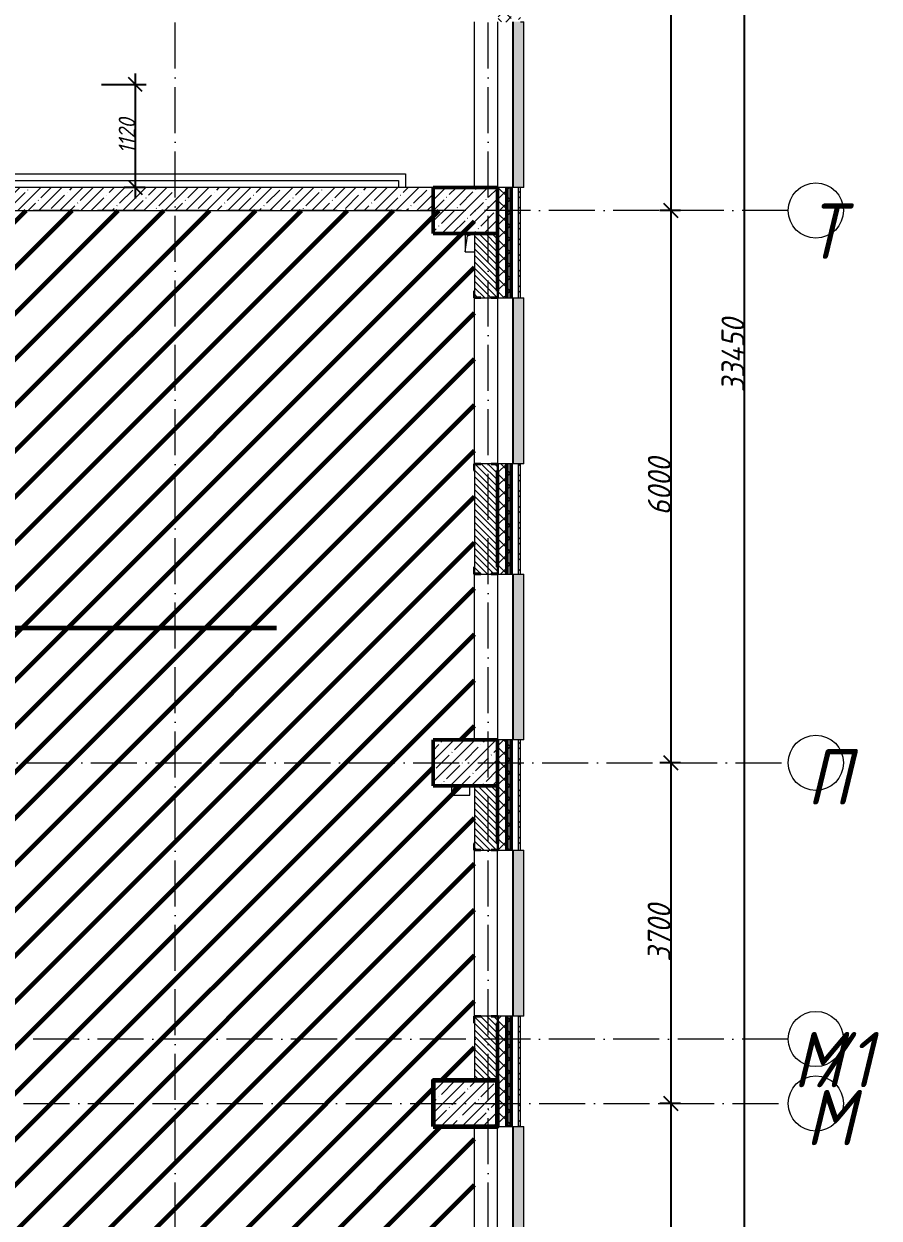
# Model space of a CAD drawing. Header units: millimetres. Extents: x -606178 to 312196, y -19338 to 632709.
# Drawn here: x -122309 to -113020, y 473330 to 486303 of the extents above; entities that cross this region are included whole.
import ezdxf

# ---------------------------------------------------------------- set-up
doc = ezdxf.new("R2010")
doc.units = ezdxf.units.MM
doc.linetypes.add('50_200_ШТРИХ_1Т_ш5_п1_п1_', pattern=[700, 500, -100, 0, -100])
for name, color, linetype, lineweight in [('6.4.1) Окр пт с инж. ПТ2.16', 3, 'Continuous', 60), ('6.4.5) Окр пт с инж. ПТ1.1', 230, 'Continuous', 60), ('A-____-____-DIMS', 7, 'Continuous', 9), ('A-DETL-____-OTLN-4', 7, 'Continuous', 18), ('A-GENM-____-MCUT', 7, 'Continuous', 25), ('A-GENM-____-OTLN', 7, 'Continuous', 9), ('A-GENM-____-OTLN-1', 7, 'Continuous', 25), ('A-GLAZ-____-OTLN', 7, 'Continuous', 9), ('A-WALL-____-MCUT-1', 7, 'Continuous', 9), ('A-WALL-____-MCUT-2', 7, 'Continuous', 50), ('A-WALL-____-MCUT-3', 7, 'Continuous', 9), ('A-WALL-____-OTLN', 7, 'Continuous', 9), ('A-WALL-____-PATT-1', 7, 'Continuous', 9), ('A-WALL-FNSH-MCUT-1', 7, 'Continuous', 9), ('S-COLS-____-MCUT', 7, 'Continuous', 50), ('S-COLS-____-OTLN', 7, 'Continuous', 9), ('S-GRID-____-IDEN', 7, 'Continuous', 9), ('S-GRID-____-OTLN-1', 7, '50_200_ШТРИХ_1Т_ш5_п1_п1_', 9)]:
    doc.layers.add(name, color=color, linetype=linetype, lineweight=lineweight)
doc.layers.add('A-GLAZ-____-OTLN-1', color=7, linetype='Continuous', lineweight=9, true_color=0xc0c0c0)
doc.styles.add('ISOCPEUR_I', font='isocpeui.ttf', dxfattribs={"width": 0.9, "height": 2.5})
doc.styles.add('ISOCPEUR_I_10', font='isocpeui.ttf', dxfattribs={"width": 0.9, "height": 180})
doc.styles.add('ISOCPEUR_I_9', font='isocpeui.ttf', dxfattribs={"width": 0.9, "height": 250})
doc.dimstyles.new('ISO-1_8_0_9К_СРЕДНИЙ_Кладочные_3', dxfattribs={"dimscale": 304.8, "dimtxt": 179.276612, "dimasz": 0.492126, "dimexe": 0.393701, "dimexo": 0, "dimgap": 0, "dimtad": 1, "dimdec": 3, "dimrnd": 0.001, "dimdsep": 46, "dimtxsty": 'ISOCPEUR_I_10', "dimblk1": 'OBLIQUE', "dimblk2": 'OBLIQUE', "dimsah": 1, "dimcen": 0.09, "dimdle": 0.393701, "dimazin": 0, "dimtfac": 1, "dimtdec": 4, "dimtix": 1, "dimtmove": 0, "dimatfit": 3, "dimfxl": 1, "dimtvp": 1, "dimtolj": 1, "dimtzin": 0, "dimarcsym": 2})
doc.dimstyles.new('ISO-2_5_0_9К_БОЛЬШОЙ_ОСИ', dxfattribs={"dimscale": 304.8, "dimtxt": 248.995294, "dimasz": 0.492126, "dimexe": 0.393701, "dimexo": 0, "dimgap": 0, "dimtad": 1, "dimdec": 0, "dimzin": 0, "dimdsep": 46, "dimtxsty": 'ISOCPEUR_I_9', "dimblk1": 'OBLIQUE', "dimblk2": 'OBLIQUE', "dimsah": 1, "dimcen": 0.09, "dimdle": 0.393701, "dimazin": 0, "dimtfac": 1, "dimtdec": 4, "dimtix": 1, "dimtmove": 0, "dimatfit": 3, "dimfxl": 1, "dimtvp": 1, "dimtolj": 1, "dimtzin": 0, "dimarcsym": 2})
pattern_1 = [(45, (-140714.89, 451794.26), (-70.71068, 70.71068), []), (135, (-140714.89, 451794.26), (-70.71068, -70.71068), [])]
pattern_2 = [(135, (-140714.89, 451794.26), (-35.35534, -35.35534), [])]

# ---------------------------------------------------------------- blocks, each defined once
blk = doc.blocks.new('BSC_Колонна _Прямоугольная - 500х700-25976089-АР1_План отверстий 3 этажа в осях 1-64_А-ГГ')
at = {"layer": 'S-COLS-____-OTLN'}
h = blk.add_hatch(dxfattribs=at)
h.set_pattern_fill('FP_40', color=256, style=0, pattern_type=2)
h.set_pattern_definition([(315, (-32481.04, 23200), (114.04925, 114.04925), []), (315, (-32481.04, 23085.95), (114.04925, 114.04925), [201.613, -40.323, 3.353, -36.97])])
h.paths.add_polyline_path([(-250, 350), (-250, -350), (250, -350), (250, 350)], flags=0)
at = {"layer": 'S-COLS-____-MCUT'}
for p, q in [((250, 350), (-250, 350)), ((-250, 350), (-250, -350)), ((250, -350), (250, 350)), ((-250, -350), (250, -350))]:
    blk.add_line(p, q, dxfattribs=at)
blk = doc.blocks.new('BSC_Колонна _Прямоугольная - 500х700-V126-АР1_План отверстий 3 этажа в осях 1-64_А-ГГ')
at = {"layer": 'S-COLS-____-OTLN'}
h = blk.add_hatch(dxfattribs=at)
h.set_pattern_fill('FP_149', color=256, style=0, pattern_type=2)
h.set_pattern_definition([(315, (-22781.04, 23200), (114.04925, 114.04925), []), (315, (-22781.04, 23085.95), (114.04925, 114.04925), [201.613, -40.323, 3.353, -36.97])])
h.paths.add_polyline_path([(-250, 350), (-250, -350), (250, -350), (250, 350)], flags=0)
at = {"layer": 'S-COLS-____-MCUT'}
for p, q in [((250, 350), (-250, 350)), ((-250, 350), (-250, -350)), ((250, -350), (250, 350)), ((-250, -350), (250, -350))]:
    blk.add_line(p, q, dxfattribs=at)
blk = doc.blocks.new('BSC_Колонна _Прямоугольная - 500х700-V127-АР1_План отверстий 3 этажа в осях 1-64_А-ГГ')
at = {"layer": 'S-COLS-____-OTLN'}
h = blk.add_hatch(dxfattribs=at)
h.set_pattern_fill('FP_150', color=256, style=0, pattern_type=2)
h.set_pattern_definition([(315, (-26481.04, 23200), (114.04925, 114.04925), []), (315, (-26481.04, 23085.95), (114.04925, 114.04925), [201.613, -40.323, 3.353, -36.97])])
h.paths.add_polyline_path([(-250, 237), (-250, -350), (250, -350), (250, 350), (-250, 350)], flags=0)
at = {"layer": 'S-COLS-____-MCUT'}
for p, q in [((250, 350), (-250, 350)), ((-250, 350), (-250, -350)), ((250, -350), (250, 350)), ((-250, -350), (250, -350))]:
    blk.add_line(p, q, dxfattribs=at)
blk = doc.blocks.new('Фахверк_СКБ_Уголок - 250_2700-27497298-АР1_План отверстий 3 этажа в осях 1-64_А-ГГ')
at = {"layer": 'A-GENM-____-MCUT'}
for p, q in [((200, 181), (125, 181)), ((125, 181), (125, 106)), ((131, 106), (131, 175)), ((131, 175), (200, 175)), ((200, 175), (200, 181)), ((125, 106), (131, 106)), ((131, -6), (125, -6)), ((125, -6), (125, -81)), ((125, -81), (200, -81)), ((131, -75), (131, -6)), ((200, -75), (131, -75)), ((200, -81), (200, -75))]:
    blk.add_line(p, q, dxfattribs=at)
blk = doc.blocks.new('AR_Отверстие прямоугольное _в плите_ - AR_Отверстие прямоугольное _в плите_-30510803-АР1_План отверстий 3 этажа в осях 1-64_А-ГГ')
at = {"layer": 'A-GENM-____-OTLN'}
for p, q in [((-50, 100), (-50, -100)), ((-50, -100), (-25, 75)), ((-25, 75), (50, 100)), ((-50, -100), (50, -100))]:
    blk.add_line(p, q, dxfattribs=at)
blk = doc.blocks.new('AR_Отверстие прямоугольное _в плите_ - AR_Отверстие прямоугольное _в плите_-V183-АР1_План отверстий 3 этажа в осях 1-64_А-ГГ')
at = {"layer": 'A-GENM-____-OTLN'}
for p, q in [((-100, 50), (-100, -50)), ((-100, -50), (-75, 25)), ((-75, 25), (100, 50)), ((100, -50), (100, 50)), ((-100, -50), (100, -50))]:
    blk.add_line(p, q, dxfattribs=at)
blk = doc.blocks.new('Отлив_СКБ - Отлив витража_120_НВФ-31885687-АР1_План отверстий 3 этажа в осях 1-64_А-ГГ')
at = {"layer": 'A-GLAZ-____-OTLN-1'}
for points in [[(0, 0), (0, -2), (1800, -2), (1800, 0), (534, 0)], [(0, -2), (0, -120), (1800, -120), (1800, -2), (534, -2)]]:
    blk.add_hatch(color=256, dxfattribs=at).paths.add_polyline_path(points, flags=0)
at = {"layer": 'A-GLAZ-____-OTLN'}
for p, q in [((0, 0), (1800, 0)), ((1800, -2), (0, -2)), ((0, -120), (0, -83)), ((0, -120), (1800, -120)), ((1800, -83), (1800, -120))]:
    blk.add_line(p, q, dxfattribs=at)
blk = doc.blocks.new('Ось сетки - Круг_Ø6_00__ISO-2_5_0_9K_-25732049-АР1_План отверстий 1 этажа в осях 1-64_А-ГГ')
at = {"layer": 'S-GRID-____-IDEN'}
blk.add_circle((0, 0), 3, dxfattribs=at)
blk = doc.blocks.new('_Oblique')
at = {"color": 0, "linetype": 'ByBlock', "lineweight": -2}
blk.add_line((-0.5, -0.5), (0.5, 0.5), dxfattribs=at)
blk = doc.blocks.new('*D5109')
at = {"layer": 'A-____-____-DIMS', "color": 0, "lineweight": -2, "transparency": 16777216}
for p, q in [((-115282, 490395), (-115282, 484155)), ((-115176, 490275), (-115402, 490275)), ((-115176, 484275), (-115402, 484275))]:
    blk.add_line(p, q, dxfattribs=at)
at = {"layer": 'Defpoints', "color": 0, "transparency": 16777216}
for p in [(-115176, 490275), (-115282, 484275), (-115176, 484275)]:
    blk.add_point(p, dxfattribs=at)
at = {"layer": 'A-____-____-DIMS', "color": 0, "lineweight": -2, "transparency": 16777216, "xscale": 150, "yscale": 150, "zscale": 150}
for p, rotation in [((-115282, 490275), 90), ((-115282, 484275), 270)]:
    blk.add_blockref('_Oblique', p, dxfattribs=dict(at, rotation=rotation))
at = {"layer": 'A-____-____-DIMS', "color": 0, "transparency": 16777216, "insert": (-115407, 487275), "char_height": 250, "width": 758.48, "attachment_point": 5, "rotation": 90, "style": 'ISOCPEUR_I_9'}
blk.add_mtext('\\A1;6000', dxfattribs=at)
blk = doc.blocks.new('*D5110')
at = {"layer": 'A-____-____-DIMS', "color": 0, "lineweight": -2, "transparency": 16777216}
for p, q in [((-115282, 484395), (-115282, 478155)), ((-115176, 484275), (-115402, 484275)), ((-115176, 478275), (-115402, 478275))]:
    blk.add_line(p, q, dxfattribs=at)
at = {"layer": 'Defpoints', "color": 0, "transparency": 16777216}
for p in [(-115176, 484275), (-115282, 478275), (-115176, 478275)]:
    blk.add_point(p, dxfattribs=at)
at = {"layer": 'A-____-____-DIMS', "color": 0, "lineweight": -2, "transparency": 16777216, "xscale": 150, "yscale": 150, "zscale": 150}
for p, rotation in [((-115282, 484275), 90), ((-115282, 478275), 270)]:
    blk.add_blockref('_Oblique', p, dxfattribs=dict(at, rotation=rotation))
at = {"layer": 'A-____-____-DIMS', "color": 0, "transparency": 16777216, "insert": (-115407, 481275), "char_height": 250, "width": 758.48, "attachment_point": 5, "rotation": 90, "style": 'ISOCPEUR_I_9'}
blk.add_mtext('\\A1;6000', dxfattribs=at)
blk = doc.blocks.new('*D5111')
at = {"layer": 'A-____-____-DIMS', "color": 0, "lineweight": -2, "transparency": 16777216}
for p, q in [((-115282, 478395), (-115282, 474455)), ((-115176, 478275), (-115402, 478275)), ((-115176, 474575), (-115402, 474575))]:
    blk.add_line(p, q, dxfattribs=at)
at = {"layer": 'Defpoints', "color": 0, "transparency": 16777216}
for p in [(-115176, 478275), (-115282, 474575), (-115176, 474575)]:
    blk.add_point(p, dxfattribs=at)
at = {"layer": 'A-____-____-DIMS', "color": 0, "lineweight": -2, "transparency": 16777216, "xscale": 150, "yscale": 150, "zscale": 150}
for p, rotation in [((-115282, 478275), 90), ((-115282, 474575), 270)]:
    blk.add_blockref('_Oblique', p, dxfattribs=dict(at, rotation=rotation))
at = {"layer": 'A-____-____-DIMS', "color": 0, "transparency": 16777216, "insert": (-115409, 476425), "char_height": 250, "width": 758.48, "attachment_point": 5, "rotation": 90, "style": 'ISOCPEUR_I_9'}
blk.add_mtext('\\A1;3700', dxfattribs=at)
blk = doc.blocks.new('*D5112')
at = {"layer": 'A-____-____-DIMS', "color": 0, "lineweight": -2, "transparency": 16777216}
for p, q in [((-115282, 474695), (-115282, 469155)), ((-115176, 474575), (-115402, 474575)), ((-115176, 469275), (-115402, 469275))]:
    blk.add_line(p, q, dxfattribs=at)
at = {"layer": 'Defpoints', "color": 0, "transparency": 16777216}
for p in [(-115176, 474575), (-115282, 469275), (-115176, 469275)]:
    blk.add_point(p, dxfattribs=at)
at = {"layer": 'A-____-____-DIMS', "color": 0, "lineweight": -2, "transparency": 16777216, "xscale": 150, "yscale": 150, "zscale": 150}
for p, rotation in [((-115282, 474575), 90), ((-115282, 469275), 270)]:
    blk.add_blockref('_Oblique', p, dxfattribs=dict(at, rotation=rotation))
at = {"layer": 'A-____-____-DIMS', "color": 0, "transparency": 16777216, "insert": (-115407, 471925), "char_height": 250, "width": 758.48, "attachment_point": 5, "rotation": 90, "style": 'ISOCPEUR_I_9'}
blk.add_mtext('\\A1;5300', dxfattribs=at)
blk = doc.blocks.new('*D5114')
at = {"layer": 'A-____-____-DIMS', "color": 0, "lineweight": -2, "transparency": 16777216}
for p, q in [((-114482, 465855), (-114482, 499545)), ((-114588, 499425), (-114362, 499425)), ((-114588, 465975), (-114362, 465975))]:
    blk.add_line(p, q, dxfattribs=at)
at = {"layer": 'Defpoints', "color": 0, "transparency": 16777216}
for p in [(-114588, 499425), (-114482, 499425), (-114588, 465975)]:
    blk.add_point(p, dxfattribs=at)
at = {"layer": 'A-____-____-DIMS', "color": 0, "lineweight": -2, "transparency": 16777216, "xscale": 150, "yscale": 150, "zscale": 150}
for p, rotation in [((-114482, 499425), 90), ((-114482, 465975), 270)]:
    blk.add_blockref('_Oblique', p, dxfattribs=dict(at, rotation=rotation))
at = {"layer": 'A-____-____-DIMS', "color": 0, "transparency": 16777216, "insert": (-114607, 482700), "char_height": 250, "width": 971.08, "attachment_point": 5, "rotation": 90, "style": 'ISOCPEUR_I_9'}
blk.add_mtext('\\A1;33450', dxfattribs=at)
blk = doc.blocks.new('*D5201')
at = {"layer": 'A-____-____-DIMS', "color": 0, "lineweight": -2, "transparency": 16777216}
for p, q in [((-121099, 485765), (-121099, 484405)), ((-121465, 485645), (-120979, 485645)), ((-120993, 484525), (-121219, 484525))]:
    blk.add_line(p, q, dxfattribs=at)
at = {"layer": 'Defpoints', "color": 0, "transparency": 16777216}
for p in [(-121465, 485645), (-121099, 484525), (-120993, 484525)]:
    blk.add_point(p, dxfattribs=at)
at = {"layer": 'A-____-____-DIMS', "color": 0, "lineweight": -2, "transparency": 16777216, "xscale": 150, "yscale": 150, "zscale": 150}
for p, rotation in [((-121099, 485645), 90), ((-121099, 484525), 270)]:
    blk.add_blockref('_Oblique', p, dxfattribs=dict(at, rotation=rotation))
at = {"layer": 'A-____-____-DIMS', "color": 0, "transparency": 16777216, "insert": (-121189, 485085), "char_height": 180, "width": 463.36, "attachment_point": 5, "rotation": 90, "style": 'ISOCPEUR_I_10'}
blk.add_mtext('\\A1;1120', dxfattribs=at)

msp = doc.modelspace()

# ---------------------------------------------------------------- hatches: boundary and pattern name
at = {"layer": '6.4.5) Окр пт с инж. ПТ1.1'}
h = msp.add_hatch(dxfattribs=at)
h.set_pattern_fill('ANSI31', color=256, scale=111)
h.paths.add_polyline_path([(-125664.891, 477325.3011), (-130914.891, 477325.3011), (-130914.891, 474825.3011), (-130614.891, 474825.3011), (-130614.891, 474325.3011), (-130914.891, 474325.3011), (-130914.891, 469525.3011), (-130584.5699, 469525.3011), (-130584.5699, 469025.3011), (-130914.891, 469025.3011), (-130914.891, 466225.3011), (-130584.5699, 466225.3011), (-130584.5699, 465725.3011), (-130914.891, 465725.3011), (-130914.891, 463675.3011), (-125664.891, 463675.3011)])
h.paths.add_polyline_path([(-126964.891, 474325.3011), (-126964.891, 474825.3011), (-126264.891, 474825.3011), (-126264.891, 474325.3011)], flags=16)
h.paths.add_polyline_path([(-126964.891, 469525.3011), (-126264.891, 469525.3011), (-126264.891, 469025.3011), (-126964.891, 469025.3011)], flags=16)
h.paths.add_polyline_path([(-126964.891, 466225.3011), (-126264.891, 466225.3011), (-126264.891, 465725.3011), (-126964.891, 465725.3011)], flags=16)
h.paths.add_polyline_path([(-123514.891, 478125.3011), (-125664.891, 478125.3011), (-125664.891, 463675.3011), (-123514.891, 463675.3011)])
h.paths.add_polyline_path([(-117414.891, 474325.3011), (-117864.891, 474325.3011), (-117864.891, 474825.3011), (-117414.891, 474825.3011), (-117414.891, 478025.3011), (-123514.891, 478025.3011), (-123514.891, 468626.4371), (-117414.891, 468626.4371), (-117414.891, 469025.3011), (-117864.891, 469025.3011), (-117864.891, 469525.3011), (-117414.891, 469525.3011)])
h.paths.add_polyline_path([(-117864.891, 478525.3011), (-122514.891, 478525.3011), (-122514.891, 478025.3011), (-117864.891, 478025.3011)])
h.paths.add_polyline_path([(-122514.891, 481025.3011), (-126264.891, 481025.3011), (-126264.891, 478125.3011), (-122514.891, 478125.3011), (-122514.891, 478525.3011)])
h.paths.add_polyline_path([(-117414.891, 484275.3011), (-122514.891, 484275.3011), (-122514.891, 478525.3011), (-117864.891, 478525.3011), (-117414.891, 478525.3011)])
at = {"layer": 'A-WALL-____-PATT-1'}
h = msp.add_hatch(dxfattribs=at)
h.set_pattern_fill('FP_1', color=256, style=0, pattern_type=2)
h.set_pattern_definition(pattern_1)
h.paths.add_polyline_path([(-117064.891, 461325.3011), (-117064.891, 463525.3011), (-117158.891, 463525.3011), (-117158.891, 463450.3011), (-117164.891, 463450.3011), (-117164.891, 461325.3011)], flags=0)
h.paths.add_polyline_path([(-117064.891, 465325.3011), (-117064.891, 466525.3011), (-117158.891, 466525.3011), (-117158.891, 466450.3011), (-117164.891, 466450.3011), (-117164.891, 465400.3011), (-117158.891, 465400.3011), (-117158.891, 465325.3011)], flags=0)
h.paths.add_polyline_path([(-117064.891, 468325.3011), (-117064.891, 469525.3011), (-117164.891, 469525.3011), (-117164.891, 468400.3011), (-117158.891, 468400.3011), (-117158.891, 468325.3011)], flags=0)
h.paths.add_polyline_path([(-117064.891, 471325.3011), (-117064.891, 472525.3011), (-117158.891, 472525.3011), (-117158.891, 472450.3011), (-117164.891, 472450.3011), (-117164.891, 471400.3011), (-117158.891, 471400.3011), (-117158.891, 471325.3011)], flags=0)
h.paths.add_polyline_path([(-117164.891, 474325.3011), (-117064.891, 474325.3011), (-117064.891, 475525.3011), (-117158.891, 475525.3011), (-117158.891, 475450.3011), (-117164.891, 475450.3011), (-117164.891, 474825.3011)], flags=0)
h.paths.add_polyline_path([(-117158.891, 477325.3011), (-117064.891, 477325.3011), (-117064.891, 478525.3011), (-117164.891, 478525.3011), (-117164.891, 477400.3011), (-117158.891, 477400.3011), (-117158.891, 477331.3011)], flags=0)
h.paths.add_polyline_path([(-117158.891, 480325.3011), (-117064.891, 480325.3011), (-117064.891, 481525.3011), (-117158.891, 481525.3011), (-117158.891, 481450.3011), (-117164.891, 481450.3011), (-117164.891, 480400.3011), (-117158.891, 480400.3011), (-117158.891, 480331.3011)], flags=0)
h.paths.add_polyline_path([(-117158.891, 483325.3011), (-117064.891, 483325.3011), (-117064.891, 484525.3011), (-117164.891, 484525.3011), (-117164.891, 483400.3011), (-117158.891, 483400.3011), (-117158.891, 483331.3011)], flags=0)
h.paths.add_polyline_path([(-117064.891, 486325.3011), (-117064.891, 487525.3011), (-117158.891, 487525.3011), (-117158.891, 487450.3011), (-117164.891, 487450.3011), (-117164.891, 486400.3011), (-117158.891, 486400.3011), (-117158.891, 486325.3011)], flags=0)
h.paths.add_polyline_path([(-117158.891, 489325.3011), (-117064.891, 489325.3011), (-117064.891, 490525.3011), (-117164.891, 490525.3011), (-117164.891, 489400.3011), (-117158.891, 489400.3011), (-117158.891, 489331.3011)], flags=0)
h.paths.add_polyline_path([(-117064.891, 492325.3011), (-117064.891, 493575.3011), (-117158.891, 493575.3011), (-117158.891, 493500.3011), (-117164.891, 493500.3011), (-117164.891, 492400.3011), (-117158.891, 492400.3011), (-117158.891, 492325.3011)], flags=0)
h.paths.add_polyline_path([(-117064.891, 495375.3011), (-117064.891, 499525.3011), (-117164.891, 499525.3011), (-117164.891, 495375.3011)], flags=0)
h = msp.add_hatch(dxfattribs=at)
h.set_pattern_fill('FP_1', color=256, style=0, pattern_type=2)
h.set_pattern_definition(pattern_1)
h.paths.add_polyline_path([(-117014.891, 461325.3011), (-117014.891, 463525.3011), (-117064.891, 463525.3011), (-117064.891, 461325.3011)], flags=0)
h.paths.add_polyline_path([(-117014.891, 465325.3011), (-117014.891, 466525.3011), (-117064.891, 466525.3011), (-117064.891, 465325.3011)], flags=0)
h.paths.add_polyline_path([(-117014.891, 468325.3011), (-117014.891, 469525.3011), (-117064.891, 469525.3011), (-117064.891, 468325.3011)], flags=0)
h.paths.add_polyline_path([(-117014.891, 471325.3011), (-117014.891, 472525.3011), (-117064.891, 472525.3011), (-117064.891, 471325.3011)], flags=0)
h.paths.add_polyline_path([(-117014.891, 474325.3011), (-117014.891, 475525.3011), (-117064.891, 475525.3011), (-117064.891, 474325.3011)], flags=0)
h.paths.add_polyline_path([(-117064.891, 477325.3011), (-117014.891, 477325.3011), (-117014.891, 478525.3011), (-117064.891, 478525.3011), (-117064.891, 478329.2237)], flags=0)
h.paths.add_polyline_path([(-117064.891, 480325.3011), (-117014.891, 480325.3011), (-117014.891, 481525.3011), (-117064.891, 481525.3011)], flags=0)
h.paths.add_polyline_path([(-117014.891, 483325.3011), (-117014.891, 484525.3011), (-117064.891, 484525.3011), (-117064.891, 483325.3011)], flags=0)
h.paths.add_polyline_path([(-117064.891, 486325.3011), (-117014.891, 486325.3011), (-117014.891, 487525.3011), (-117064.891, 487525.3011), (-117064.891, 486929.5275)], flags=0)
h.paths.add_polyline_path([(-117064.891, 489325.3011), (-117014.891, 489325.3011), (-117014.891, 490525.3011), (-117064.891, 490525.3011), (-117064.891, 490369.649)], flags=0)
h.paths.add_polyline_path([(-117014.891, 492325.3011), (-117014.891, 493575.3011), (-117064.891, 493575.3011), (-117064.891, 492325.3011)], flags=0)
h.paths.add_polyline_path([(-117014.891, 495375.3011), (-117014.891, 499525.3011), (-117064.891, 499525.3011), (-117064.891, 495375.3011)], flags=0)
h = msp.add_hatch(dxfattribs=at)
h.set_pattern_fill('FP_3', color=256, style=0, pattern_type=2)
h.set_pattern_definition([(45, (-140714.89, 451794.26), (-85.5366, 85.5366), []), (45, (-140657.87, 451794.26), (-85.5366, 85.5366), [])])
h.paths.add_polyline_path([(-116934.891, 461515.3011), (-116914.891, 461515.3011), (-116914.891, 463525.3011), (-116934.891, 463525.3011), (-116934.891, 461558.6314)], flags=0)
h.paths.add_polyline_path([(-116914.891, 465325.3011), (-116914.891, 466525.3011), (-116934.891, 466525.3011), (-116934.891, 465325.3011)], flags=0)
h.paths.add_polyline_path([(-116914.891, 468325.3011), (-116914.891, 469525.3011), (-116934.891, 469525.3011), (-116934.891, 468325.3011)], flags=0)
h.paths.add_polyline_path([(-116914.891, 471325.3011), (-116914.891, 472525.3011), (-116934.891, 472525.3011), (-116934.891, 471325.3011)], flags=0)
h.paths.add_polyline_path([(-116934.891, 474325.3011), (-116914.891, 474325.3011), (-116914.891, 475525.3011), (-116934.891, 475525.3011)], flags=0)
h.paths.add_polyline_path([(-116914.891, 477325.3011), (-116914.891, 478525.3011), (-116934.891, 478525.3011), (-116934.891, 477325.3011)], flags=0)
h.paths.add_polyline_path([(-116914.891, 480325.3011), (-116914.891, 481525.3011), (-116934.891, 481525.3011), (-116934.891, 480325.3011)], flags=0)
h.paths.add_polyline_path([(-116934.891, 483325.3011), (-116914.891, 483325.3011), (-116914.891, 484525.3011), (-116934.891, 484525.3011), (-116934.891, 483489.406)], flags=0)
h.paths.add_polyline_path([(-116914.891, 486325.3011), (-116914.891, 487525.3011), (-116934.891, 487525.3011), (-116934.891, 486325.3011)], flags=0)
h.paths.add_polyline_path([(-116914.891, 489325.3011), (-116914.891, 490525.3011), (-116934.891, 490525.3011), (-116934.891, 489325.3011)], flags=0)
h.paths.add_polyline_path([(-116934.891, 492325.3011), (-116914.891, 492325.3011), (-116914.891, 493345.3011), (-116934.891, 493345.3011), (-116934.891, 492949.7401)], flags=0)
h = msp.add_hatch(dxfattribs=at)
h.set_pattern_fill('FP_38', color=256, style=0, pattern_type=2)
h.set_pattern_definition([(45, (-140714.89, 451794.26), (-114.04925, 114.04925), []), (45, (-140600.84, 451794.26), (-114.04925, 114.04925), [201.612, -40.322, 3.353, -36.97])])
h.paths.add_polyline_path([(-117864.891, 484275.3011), (-117864.891, 484525.3011), (-124264.891, 484525.3011), (-124264.891, 484275.3011), (-119518.9964, 484275.3011)], flags=0)
h.paths.add_polyline_path([(-125414.891, 484275.3011), (-125414.891, 484525.3011), (-126114.891, 484525.3011), (-126114.891, 484275.3011)], flags=0)
h = msp.add_hatch(dxfattribs=at)
h.set_pattern_fill('FP_6', color=256, style=0, pattern_type=2)
h.set_pattern_definition(pattern_2)
h.paths.add_polyline_path([(-117233.891, 480325.3011), (-117233.891, 480331.3011), (-117164.891, 480331.3011), (-117164.891, 481519.3011), (-117233.891, 481519.3011), (-117233.891, 481525.3011), (-117345.891, 481525.3011), (-117345.891, 481519.3011), (-117414.891, 481519.3011), (-117414.891, 480331.3011), (-117345.891, 480331.3011), (-117345.891, 480325.3011)], flags=0)
h.paths.add_polyline_path([(-117233.891, 483325.3011), (-117233.891, 483331.3011), (-117164.891, 483331.3011), (-117164.891, 484025.3011), (-117414.891, 484025.3011), (-117414.891, 483331.3011), (-117345.891, 483331.3011), (-117345.891, 483325.3011)], flags=0)
h = msp.add_hatch(dxfattribs=at)
h.set_pattern_fill('FP_6', color=256, style=0, pattern_type=2)
h.set_pattern_definition(pattern_2)
h.paths.add_polyline_path([(-117345.891, 474825.3011), (-117164.891, 474825.3011), (-117164.891, 475519.3011), (-117233.891, 475519.3011), (-117233.891, 475525.3011), (-117345.891, 475525.3011), (-117345.891, 475519.3011), (-117414.891, 475519.3011), (-117414.891, 474825.3011)], flags=0)
h.paths.add_polyline_path([(-117345.891, 477325.3011), (-117233.891, 477325.3011), (-117233.891, 477331.3011), (-117164.891, 477331.3011), (-117164.891, 478025.3011), (-117414.891, 478025.3011), (-117414.891, 477331.3011), (-117345.891, 477331.3011)], flags=0)

# ---------------------------------------------------------------- linework, layer by layer
at = {"layer": '6.4.1) Окр пт с инж. ПТ2.16', "color": 1}
msp.add_lwpolyline([(-124676.9517, 473202.3182), (-124676.9517, 479743.7095), (-119565.924, 479743.7095)], dxfattribs=at)
at = {"layer": '6.4.1) Окр пт с инж. ПТ2.16'}
msp.add_lwpolyline([(-117864.891, 474325.3011), (-117164.891, 474325.3011), (-117164.891, 474825.3011), (-117864.891, 474825.3011)], close=True, dxfattribs=at)
at = {"layer": 'A-DETL-____-OTLN-4'}
for p, q in [((-125914.891, 484675.3011), (-118164.891, 484675.3011)), ((-118164.891, 484675.3011), (-118164.891, 484525.3011)), ((-125914.891, 484600.3011), (-118239.891, 484600.3011)), ((-118239.891, 484600.3011), (-118239.891, 484525.3011))]:
    msp.add_line(p, q, dxfattribs=at)
at = {"layer": 'A-WALL-____-MCUT-1'}
for p, q in [((-117864.891, 484525.3011), (-124264.891, 484525.3011)), ((-124264.891, 484275.3011), (-117864.891, 484275.3011))]:
    msp.add_line(p, q, dxfattribs=at)
at = {"layer": 'A-WALL-____-MCUT-2'}
for p, q in [((-117064.891, 483325.3011), (-117064.891, 484525.3011)), ((-117014.891, 483325.3011), (-117014.891, 484525.3011)), ((-117164.891, 484025.3011), (-117164.891, 483400.3011)), ((-117164.891, 481450.3011), (-117164.891, 480400.3011)), ((-117064.891, 480325.3011), (-117064.891, 481525.3011)), ((-117014.891, 480325.3011), (-117014.891, 481525.3011)), ((-117064.891, 477325.3011), (-117064.891, 478525.3011)), ((-117014.891, 477325.3011), (-117014.891, 478525.3011)), ((-117164.891, 478025.3011), (-117164.891, 477400.3011)), ((-117064.891, 474325.3011), (-117064.891, 475525.3011)), ((-117014.891, 474325.3011), (-117014.891, 475525.3011)), ((-117164.891, 475450.3011), (-117164.891, 474825.3011))]:
    msp.add_line(p, q, dxfattribs=at)
at = {"layer": 'A-WALL-____-MCUT-3'}
for p, q in [((-116934.891, 484525.3011), (-117164.891, 484525.3011)), ((-116934.891, 483325.3011), (-116934.891, 484525.3011)), ((-117414.891, 484025.3011), (-117414.891, 483400.3011)), ((-117345.891, 483325.3011), (-117233.891, 483325.3011)), ((-117158.891, 483325.3011), (-116934.891, 483325.3011)), ((-117414.891, 481450.3011), (-117414.891, 480400.3011)), ((-117233.891, 481525.3011), (-117345.891, 481525.3011)), ((-116934.891, 481525.3011), (-117158.891, 481525.3011)), ((-116934.891, 480325.3011), (-116934.891, 481525.3011)), ((-117345.891, 480325.3011), (-117233.891, 480325.3011)), ((-117158.891, 480325.3011), (-116934.891, 480325.3011)), ((-116934.891, 478525.3011), (-117164.891, 478525.3011)), ((-116934.891, 477325.3011), (-116934.891, 478525.3011)), ((-117414.891, 478025.3011), (-117414.891, 477400.3011)), ((-117345.891, 477325.3011), (-117233.891, 477325.3011)), ((-117158.891, 477325.3011), (-116934.891, 477325.3011)), ((-117233.891, 475525.3011), (-117345.891, 475525.3011)), ((-116934.891, 475525.3011), (-117158.891, 475525.3011)), ((-116934.891, 474325.3011), (-116934.891, 475525.3011)), ((-117414.891, 475450.3011), (-117414.891, 474825.3011)), ((-117164.891, 474325.3011), (-116934.891, 474325.3011))]:
    msp.add_line(p, q, dxfattribs=at)
at = {"layer": 'A-WALL-____-OTLN'}
for p, q in [((-117414.891, 484525.3011), (-117414.891, 486325.3011)), ((-117164.891, 486325.3011), (-117164.891, 484525.3011)), ((-117414.891, 481525.3011), (-117414.891, 483325.3011)), ((-117164.891, 483325.3011), (-117164.891, 481525.3011)), ((-117414.891, 478525.3011), (-117414.891, 480325.3011)), ((-117164.891, 480325.3011), (-117164.891, 478525.3011)), ((-117414.891, 475525.3011), (-117414.891, 477325.3011)), ((-117164.891, 475525.3011), (-117164.891, 477325.3011)), ((-117414.891, 472525.3011), (-117414.891, 474325.3011)), ((-117164.891, 472525.3011), (-117164.891, 474325.3011))]:
    msp.add_line(p, q, dxfattribs=at)
at = {"layer": 'A-WALL-FNSH-MCUT-1'}
for p, q in [((-116914.891, 484525.3011), (-116934.891, 484525.3011)), ((-116914.891, 483325.3011), (-116914.891, 484525.3011)), ((-116934.891, 483325.3011), (-116914.891, 483325.3011)), ((-116914.891, 481525.3011), (-116934.891, 481525.3011)), ((-116914.891, 480325.3011), (-116914.891, 481525.3011)), ((-116934.891, 480325.3011), (-116914.891, 480325.3011)), ((-116914.891, 478525.3011), (-116934.891, 478525.3011)), ((-116914.891, 477325.3011), (-116914.891, 478525.3011)), ((-116934.891, 477325.3011), (-116914.891, 477325.3011)), ((-116914.891, 475525.3011), (-116934.891, 475525.3011)), ((-116914.891, 474325.3011), (-116914.891, 475525.3011)), ((-116934.891, 474325.3011), (-116914.891, 474325.3011))]:
    msp.add_line(p, q, dxfattribs=at)
at = {"layer": 'S-GRID-____-OTLN-1'}
for p, q in [((-120664.891, 447311.6528), (-120664.891, 501675.2188)), ((-117264.891, 447311.6528), (-117264.891, 501675.2188)), ((-114007.1518, 484275.3011), (-145383.6612, 484275.3011)), ((-145383.6612, 478275.3011), (-114007.1518, 478275.3011)), ((-114007.1518, 475275.3011), (-145383.6612, 475275.3011)), ((-132814.891, 474575.3011), (-114007.1518, 474575.3011))]:
    msp.add_line(p, q, dxfattribs=at)

# ---------------------------------------------------------------- block references
at = {"layer": 'A-GENM-____-OTLN'}
for name, p in [('AR_Отверстие прямоугольное _в плите_ - AR_Отверстие прямоугольное _в плите_-30510803-АР1_План отверстий 3 этажа в осях 1-64_А-ГГ', (-117464.891, 483925.3011)), ('AR_Отверстие прямоугольное _в плите_ - AR_Отверстие прямоугольное _в плите_-V183-АР1_План отверстий 3 этажа в осях 1-64_А-ГГ', (-117564.891, 477975.3011))]:
    msp.add_blockref(name, p, dxfattribs=at)
at = {"layer": 'A-GENM-____-OTLN-1'}
for p, rotation in [((-117239.891, 483200.3011), 89.99999999999991), ((-117339.891, 481650.3011), 269.9999999999999), ((-117239.891, 480200.3011), 89.99999999999991), ((-117239.891, 477200.3011), 89.99999999999991), ((-117339.891, 475650.3011), 269.9999999999999)]:
    msp.add_blockref('Фахверк_СКБ_Уголок - 250_2700-27497298-АР1_План отверстий 3 этажа в осях 1-64_А-ГГ', p, dxfattribs=dict(at, rotation=rotation))
at = {"layer": 'A-GLAZ-____-OTLN', "rotation": 89.99999999999932}
for p in [(-116997.891, 484525.3011), (-116997.891, 481525.3011), (-116997.891, 478525.3011), (-116997.891, 475525.3011), (-116997.891, 472525.3011)]:
    msp.add_blockref('Отлив_СКБ - Отлив витража_120_НВФ-31885687-АР1_План отверстий 3 этажа в осях 1-64_А-ГГ', p, dxfattribs=at)
at = {"layer": 'S-COLS-____-OTLN', "rotation": 89.9999999999999}
for name, p in [('BSC_Колонна _Прямоугольная - 500х700-25976089-АР1_План отверстий 3 этажа в осях 1-64_А-ГГ', (-117514.891, 484275.3011)), ('BSC_Колонна _Прямоугольная - 500х700-V127-АР1_План отверстий 3 этажа в осях 1-64_А-ГГ', (-117514.891, 478275.3011)), ('BSC_Колонна _Прямоугольная - 500х700-V126-АР1_План отверстий 3 этажа в осях 1-64_А-ГГ', (-117514.891, 474575.3011))]:
    msp.add_blockref(name, p, dxfattribs=at)
at = {"layer": 'S-GRID-____-IDEN', "xscale": 99.99999999999993, "yscale": 99.99999999999993, "zscale": 99.99999999999993}
for p, rotation in [((-113707.1518, 484275.3011), 89.9999999999998), ((-113707.1518, 478275.3011), 269.9999999999996), ((-113707.1518, 475275.3011), 89.9999999999998), ((-113707.1518, 474575.3011), 269.9999999999996)]:
    msp.add_blockref('Ось сетки - Круг_Ø6_00__ISO-2_5_0_9K_-25732049-АР1_План отверстий 1 этажа в осях 1-64_А-ГГ', p, dxfattribs=dict(at, rotation=rotation))

# ---------------------------------------------------------------- texts
at = {"layer": 'S-GRID-____-IDEN', "char_height": 600, "attachment_point": 1, "style": 'ISOCPEUR_I'}
for s, insert, width in [('\\fISOCPEUR|b0|i1|c204|p34|;\\W.9;Т', (-113799.9723, 484351.377), 223.670812), ('\\fISOCPEUR|b0|i1|c204|p34|;\\W.9;П', (-113805.1313, 478421.9336), 223.670812), ('\\fISOCPEUR|b0|i1|c204|p34|;\\W.9;М', (-113954.7723, 475351.377), 252.531562), ('/1', (-113746.4129, 475351.377), 346.329), ('\\fISOCPEUR|b0|i1|c204|p34|;\\W.9;М', (-113816.8313, 474721.9336), 252.531562)]:
    msp.add_mtext(s, dxfattribs=dict(at, insert=insert, width=width))

# ---------------------------------------------------------------- dimensions: what is measured, and where the dimension line sits
at = {"layer": 'A-____-____-DIMS'}
for base, p1, p2, dimstyle, override, picture, middle in [((-114482.3577, 499425.3011), (-114588.4237, 465975.3011), (-114588.4237, 499425.3011), 'ISO-2_5_0_9К_БОЛЬШОЙ_ОСИ', {"dimpost": '<>', "dimfxl": 33450}, '*D5114', (-114607.3577, 482700.3011)), ((-115282.3577, 484275.3011), (-115176.2917, 490275.3011), (-115176.2917, 484275.3011), 'ISO-2_5_0_9К_БОЛЬШОЙ_ОСИ', {"dimpost": '<>', "dimfxl": 6000}, '*D5109', (-115407.3577, 487275.3011)), ((-121098.8512, 484525.3011), (-121464.891, 485645.3011), (-120992.7852, 484525.3011), 'ISO-1_8_0_9К_СРЕДНИЙ_Кладочные_3', {"dimpost": '<>', "dimfxl": 1215.435657}, '*D5201', (-121188.8512, 485085.3011)), ((-115282.3577, 478275.3011), (-115176.2917, 484275.3011), (-115176.2917, 478275.3011), 'ISO-2_5_0_9К_БОЛЬШОЙ_ОСИ', {"dimpost": '<>', "dimfxl": 6000}, '*D5110', (-115407.3577, 481275.3011)), ((-115282.3577, 474575.3011), (-115176.2917, 478275.3011), (-115176.2917, 474575.3011), 'ISO-2_5_0_9К_БОЛЬШОЙ_ОСИ', {"dimpost": '<>', "dimfxl": 3700}, '*D5111', (-115408.9675, 476425.3011)), ((-115282.3577, 469275.3011), (-115176.2917, 474575.3011), (-115176.2917, 469275.3011), 'ISO-2_5_0_9К_БОЛЬШОЙ_ОСИ', {"dimpost": '<>', "dimfxl": 5300}, '*D5112', (-115407.3577, 471925.3011))]:
    dim = msp.add_linear_dim(base=base, p1=p1, p2=p2, angle=90, dimstyle=dimstyle, override=override, dxfattribs=at)
    dim.commit()
    dim.dimension.update_dxf_attribs({"geometry": picture, "text_midpoint": middle})

doc.saveas('drawing.dxf')
